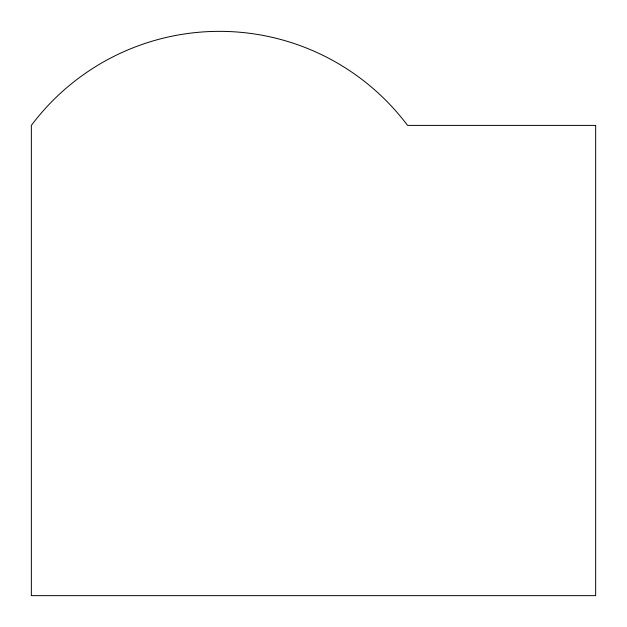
<?xml version="1.0" encoding="UTF-8"?>
<svg xmlns="http://www.w3.org/2000/svg" width="627" height="627" viewBox="0 0 627 627"><rect width="100%" height="100%" fill="white"/><g stroke="black" fill="none" stroke-linecap="round" stroke-linejoin="round"><path stroke-width="0.94" d="M595.65 125.4L407.55 125.4A235.125 235.125 0 0 0 31.35 125.4L31.35 595.65L595.65 595.65L595.65 125.4"/></g></svg>
